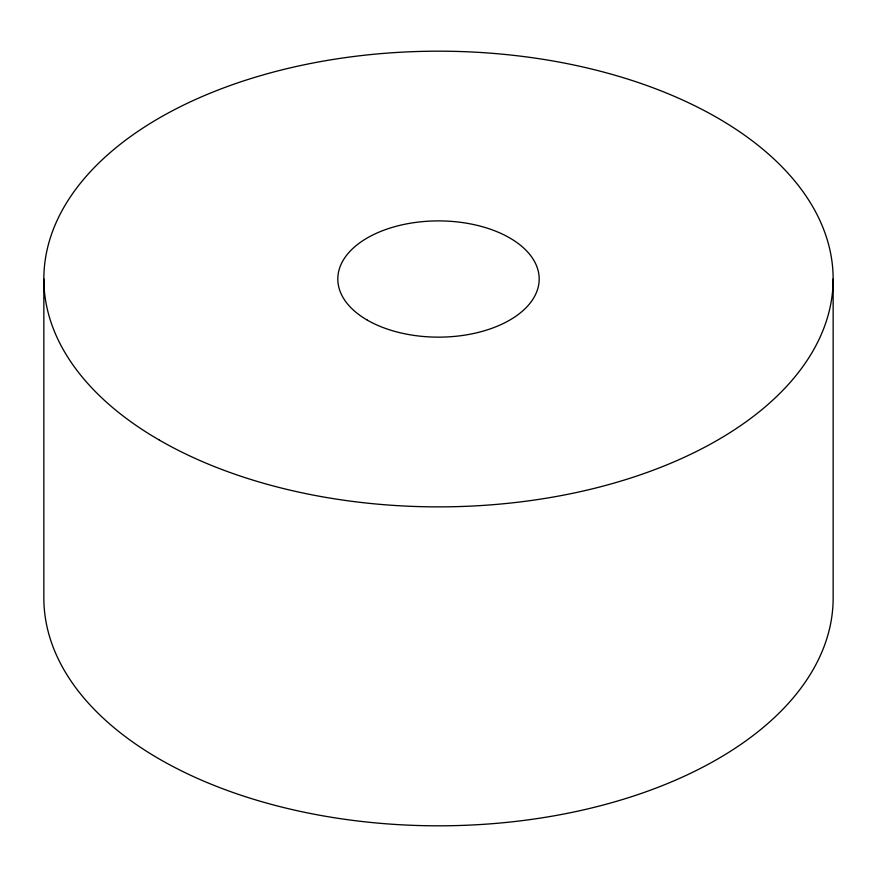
<?xml version="1.0" encoding="UTF-8"?>
<svg xmlns="http://www.w3.org/2000/svg" width="877" height="877" viewBox="0 0 877 877"><rect width="100%" height="100%" fill="white"/><g stroke="black" fill="none" stroke-linecap="round" stroke-linejoin="round"><path stroke-width="1.32" d="M833.15 279.029L833.15 597.971A394.65 227.845 0 0 1 438.5 825.816A394.65 227.845 0 0 1 43.85 597.971L43.85 279.029M367.31 320.127A100.68 58.123 0 0 0 535.748 294.069A100.68 58.123 0 0 0 412.442 222.879A100.68 58.123 0 0 0 367.31 320.127M159.439 440.144A394.65 227.845 0 0 0 819.699 337.996A394.65 227.845 0 0 0 336.362 58.945A394.65 227.845 0 0 0 159.439 440.144"/></g></svg>
